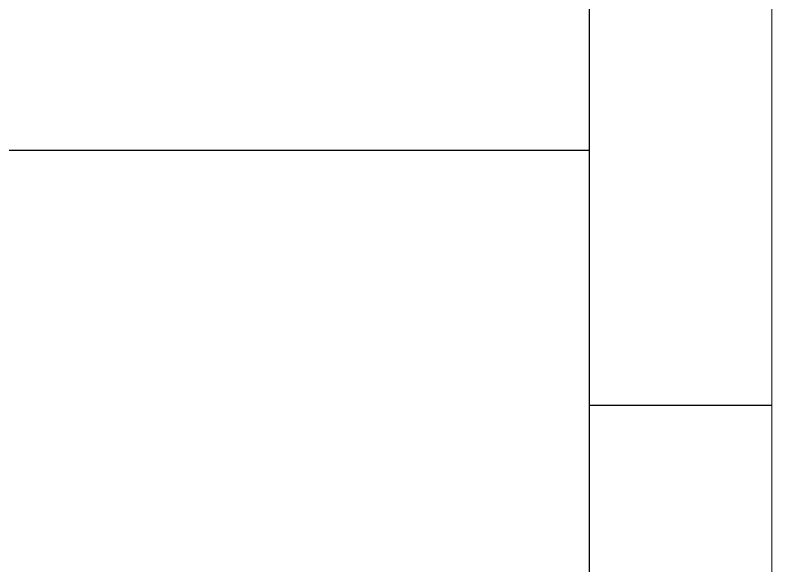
# Model space of a CAD drawing. Header units: inches. Extents: x 19 to 1016051, y 34 to 210034.
# Drawn here: x 286650 to 297019, y 15339 to 22882 of the extents above; entities that cross this region are included whole.
import ezdxf

# ---------------------------------------------------------------- set-up
doc = ezdxf.new("R2010")
doc.units = ezdxf.units.IN
doc.header["$MEASUREMENT"] = 0
doc.layers.add('TEG BORDER', color=7, linetype='Continuous')

msp = doc.modelspace()

# ---------------------------------------------------------------- linework, layer by layer
for p, q in [((294519, 2534), (294519, 58034)), ((297019, 17534), (294519, 17534))]:
    msp.add_line(p, q)
at = {"color": 5, "lineweight": 15}
msp.add_lwpolyline([(19, 210034), (297019, 210034), (297019, 34), (19, 34)], close=True, dxfattribs=at)
at = {"lineweight": 9}
msp.add_lwpolyline([(2519, 207534), (294519, 207534), (294519, 2534), (2519, 2534)], close=True, dxfattribs=at)
at = {"layer": 'TEG BORDER'}
msp.add_line((244519, 21034), (294519, 21034), dxfattribs=at)

doc.saveas('drawing.dxf')
